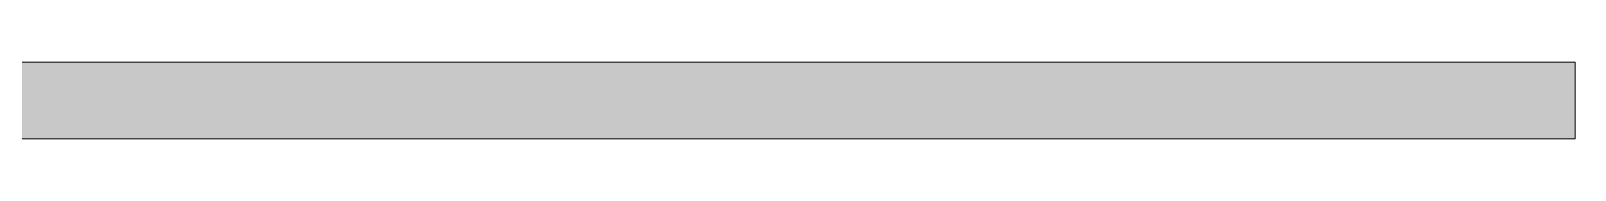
# Model space of a CAD drawing. Extents: x 885 to 2021, y 330 to 1122.
# Drawn here: x 1920.09 to 1928.13, y 633.77 to 634.17 of the extents above; entities that cross this region are included whole.
import ezdxf

# ---------------------------------------------------------------- set-up
doc = ezdxf.new("R2010")
doc.units = 0
doc.layers.get('0').update_dxf_attribs({"lineweight": 25})
doc.layers.add('P11_Plankopf_Ausführung_AF_4_800 Plankopf', color=7, linetype='Continuous', lineweight=25)

# ---------------------------------------------------------------- blocks, each defined once
blk = doc.blocks.new('Referenz-A0T8DITAAL', base_point=(1729.7843, 502.0648))
at = {"layer": 'P11_Plankopf_Ausführung_AF_4_800 Plankopf', "color": 0, "linetype": 'Continuous', "lineweight": 13, "ltscale": 16.9}
for p, q in [((1928.1334, 634.1697), (1730.1334, 634.1697)), ((1928.1334, 633.7697), (1928.1334, 634.1697)), ((1730.1334, 633.7697), (1928.1334, 633.7697))]:
    blk.add_line(p, q, dxfattribs=at)
at = {"layer": 'P11_Plankopf_Ausführung_AF_4_800 Plankopf', "color": 0, "linetype": 'Continuous', "lineweight": 0, "ltscale": 0.0169}
for points in [[(1730.1334, 633.7697), (1928.1334, 633.7697), (1730.1334, 634.1697)], [(1928.1334, 633.7697), (1928.1334, 634.1697), (1730.1334, 634.1697)]]:
    blk.add_solid(points, dxfattribs=at)

msp = doc.modelspace()

# ---------------------------------------------------------------- block references
at = {"color": 8, "lineweight": 25, "ltscale": 0.25, "true_color": 0x808080}
msp.add_blockref('Referenz-A0T8DITAAL', (1729.7843, 502.0648), dxfattribs=at)

doc.saveas('drawing.dxf')
